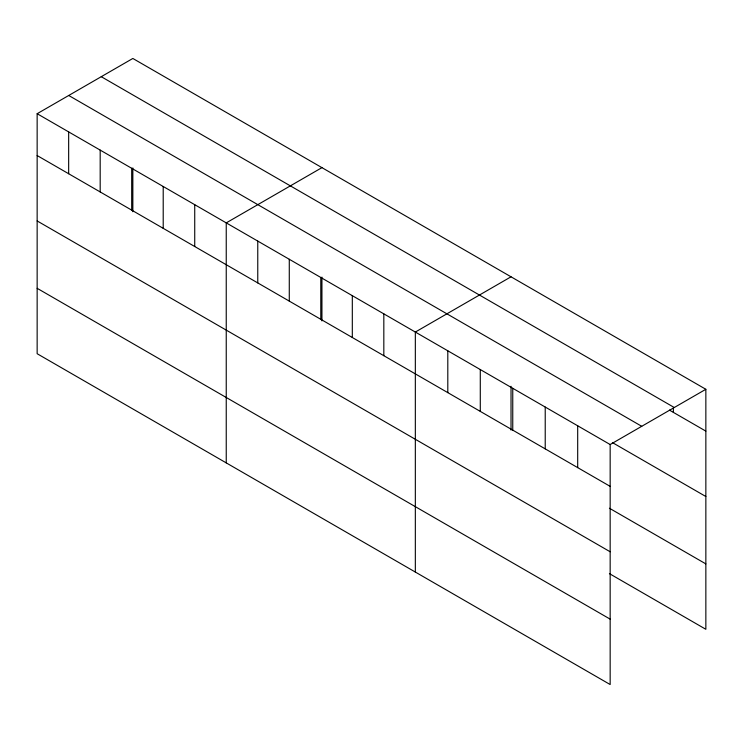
<?xml version="1.0" encoding="UTF-8"?>
<svg xmlns="http://www.w3.org/2000/svg" width="743" height="743" viewBox="0 0 743 743"><rect width="100%" height="100%" fill="white"/><g stroke="black" fill="none" stroke-linecap="round" stroke-linejoin="round"><path stroke-width="1.11" d="M37.15 113.707L610.161 444.537L610.161 684.535L37.15 353.714L37.15 113.707L132.839 58.465L705.85 389.286L705.85 629.293L609.418 573.624M321.933 167.639L226.243 222.881L226.243 462.88M511.026 276.805L415.337 332.056L415.337 572.054M610.161 444.537L705.85 389.286M101.262 76.696L674.272 407.517M669.443 410.108L705.85 431.126M68.727 95.475L641.738 426.306M612.371 442.559L705.85 496.519M37.15 155.547L610.161 486.368M609.418 508.231L705.85 563.9M37.15 220.94L610.161 551.77M37.15 288.312L610.161 619.142M673.381 407.861L673.381 412.384M577.692 425.785L577.692 467.626M545.223 407.043L545.223 448.874M512.754 388.292L512.754 430.132M511.026 386.286L511.026 430.086M480.284 369.55L480.284 411.381M447.806 350.798L447.806 392.638M383.825 313.852L383.825 355.693M352.312 295.658L352.312 337.498M321.933 277.111L321.933 320.911M320.79 277.464L320.79 319.304M289.278 259.27L289.278 301.11M257.765 241.076L257.765 282.916M194.731 204.687L194.731 246.518M163.209 186.484L163.209 228.324M132.839 167.946L132.839 211.736M131.697 168.289L131.697 210.13M100.184 150.095L100.184 191.935M68.662 131.901L68.662 173.741"/></g></svg>
